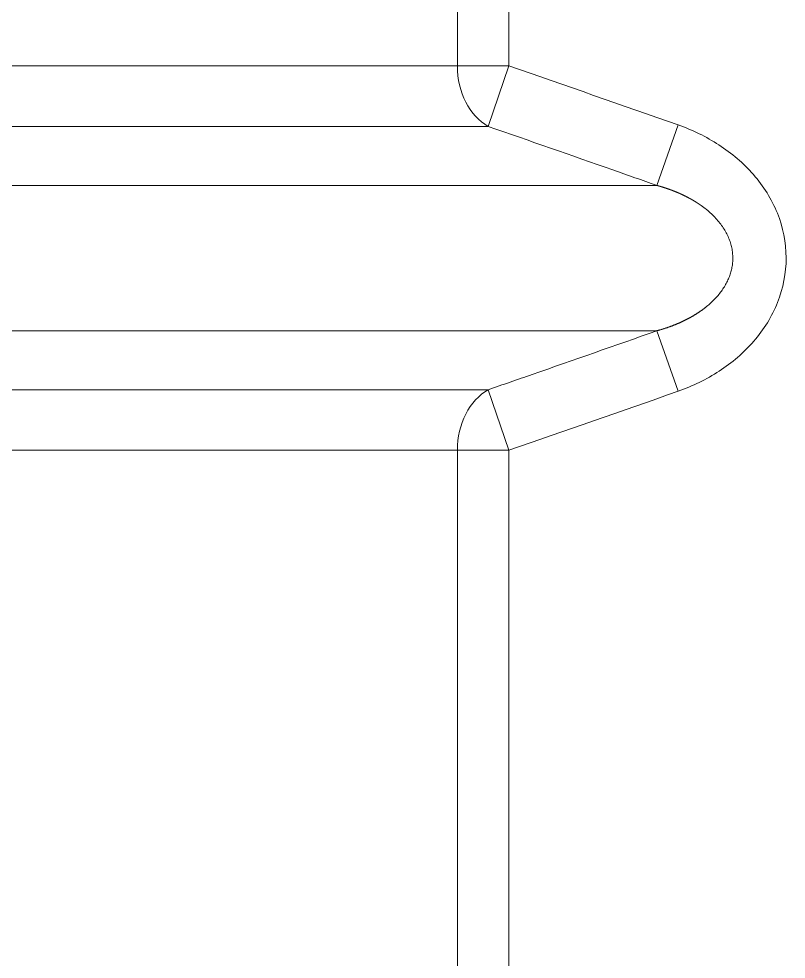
# Model space of a CAD drawing. Header units: millimetres. Extents: x 4664 to 8864, y -38 to 2932.
# Drawn here: x 8107.07 to 8122.24, y 1756.27 to 1774.86 of the extents above; entities that cross this region are included whole.
import ezdxf

# ---------------------------------------------------------------- set-up
doc = ezdxf.new("R2010")
doc.units = ezdxf.units.MM

msp = doc.modelspace()

# ---------------------------------------------------------------- linework, layer by layer
at = {"lineweight": 5}
for p, q in [((8115.744, 1784.979), (8115.744, 1773.923)), ((8116.763, 1773.923), (8116.763, 1784.979)), ((8116.763, 1773.923), (8095.445, 1773.923)), ((8116.351, 1772.728), (8116.763, 1773.923)), ((8095.832, 1772.728), (8116.351, 1772.728)), ((8120.107, 1772.758), (8119.686, 1771.563)), ((8101.284, 1771.563), (8119.686, 1771.563)), ((8101.284, 1768.69), (8119.686, 1768.69)), ((8120.107, 1767.495), (8119.686, 1768.69)), ((8116.351, 1767.525), (8093.498, 1767.525)), ((8116.763, 1766.33), (8116.351, 1767.525)), ((8093.136, 1766.33), (8116.763, 1766.33)), ((8115.744, 1755.274), (8115.744, 1766.33)), ((8116.763, 1766.33), (8116.763, 1755.274))]:
    msp.add_line(p, q, dxfattribs=at)
at = {"lineweight": 5, "extrusion": (0, 0, -1)}
for centre, start_param, end_param in [((8116.763, 1773.923), 3.557424, 4.712389), ((8116.763, 1766.33), 4.712389, 5.867354)]:
    msp.add_ellipse(centre, major_axis=(0, 1.306), ratio=0.780444, start_param=start_param, end_param=end_param, dxfattribs=at)
at = {"lineweight": 5}
for points in [[(8120.107, 1772.758), (8118.993, 1773.15), (8117.879, 1773.538), (8116.763, 1773.923)], [(8116.763, 1766.33), (8117.879, 1766.715), (8118.993, 1767.103), (8120.107, 1767.495)]]:
    msp.add_open_spline(points, degree=3, dxfattribs=at)
for points, knots in [([(8116.351, 1772.728), (8117.174, 1772.444), (8117.996, 1772.157), (8119.107, 1771.767), (8119.397, 1771.665), (8119.686, 1771.563)], [0, 0, 0, 0, 0.739335, 0.739335, 1, 1, 1, 1]), ([(8120.107, 1767.495), (8120.393, 1767.596), (8120.668, 1767.729), (8121.173, 1768.057), (8121.406, 1768.255), (8121.801, 1768.711), (8121.964, 1768.972), (8122.185, 1769.531), (8122.244, 1769.835), (8122.242, 1770.434), (8122.181, 1770.738), (8121.958, 1771.291), (8121.793, 1771.552), (8121.4, 1772.004), (8121.166, 1772.201), (8120.662, 1772.527), (8120.392, 1772.657), (8120.107, 1772.758)], [0, 0, 0, 0, 0.125, 0.125, 0.25, 0.25, 0.375, 0.375, 0.5, 0.5, 0.625, 0.625, 0.75, 0.75, 0.875, 0.875, 1, 1, 1, 1]), ([(8119.686, 1771.563), (8119.689, 1771.562), (8119.695, 1771.561), (8119.703, 1771.558), (8119.712, 1771.556), (8119.72, 1771.554), (8119.729, 1771.551), (8119.737, 1771.549), (8119.746, 1771.546), (8119.754, 1771.544), (8119.762, 1771.541), (8119.771, 1771.539), (8119.779, 1771.536), (8119.787, 1771.534), (8119.796, 1771.531), (8119.804, 1771.529), (8119.812, 1771.526), (8119.82, 1771.524), (8119.829, 1771.521), (8119.837, 1771.518), (8119.845, 1771.516), (8119.853, 1771.513), (8119.861, 1771.511), (8119.869, 1771.508), (8119.877, 1771.505), (8119.885, 1771.502), (8119.893, 1771.5), (8119.901, 1771.497), (8119.909, 1771.494), (8119.917, 1771.491), (8119.925, 1771.489), (8119.933, 1771.486), (8119.941, 1771.483), (8119.948, 1771.48), (8119.956, 1771.477), (8119.964, 1771.475), (8119.972, 1771.472), (8119.979, 1771.469), (8119.987, 1771.466), (8119.995, 1771.463), (8120.002, 1771.46), (8120.01, 1771.457), (8120.017, 1771.454), (8120.025, 1771.451), (8120.033, 1771.448), (8120.04, 1771.445), (8120.047, 1771.442), (8120.055, 1771.439), (8120.062, 1771.436), (8120.07, 1771.433), (8120.077, 1771.43), (8120.084, 1771.427), (8120.092, 1771.424), (8120.099, 1771.421), (8120.106, 1771.418), (8120.114, 1771.415), (8120.121, 1771.412), (8120.128, 1771.408), (8120.135, 1771.405), (8120.142, 1771.402), (8120.149, 1771.399), (8120.156, 1771.396), (8120.163, 1771.393), (8120.171, 1771.389), (8120.178, 1771.386), (8120.184, 1771.383), (8120.191, 1771.38), (8120.198, 1771.376), (8120.205, 1771.373), (8120.212, 1771.37), (8120.219, 1771.367), (8120.226, 1771.363), (8120.233, 1771.36), (8120.239, 1771.357), (8120.246, 1771.353), (8120.253, 1771.35), (8120.26, 1771.347), (8120.266, 1771.343), (8120.273, 1771.34), (8120.279, 1771.336), (8120.286, 1771.333), (8120.293, 1771.33), (8120.299, 1771.326), (8120.306, 1771.323), (8120.312, 1771.319), (8120.319, 1771.316), (8120.325, 1771.312), (8120.331, 1771.309), (8120.338, 1771.306), (8120.344, 1771.302), (8120.35, 1771.299), (8120.357, 1771.295), (8120.363, 1771.292), (8120.369, 1771.288), (8120.375, 1771.285), (8120.382, 1771.281), (8120.388, 1771.277), (8120.394, 1771.274), (8120.4, 1771.27), (8120.406, 1771.267), (8120.412, 1771.263), (8120.418, 1771.26), (8120.424, 1771.256), (8120.43, 1771.252), (8120.436, 1771.249), (8120.442, 1771.245), (8120.448, 1771.241), (8120.454, 1771.238), (8120.46, 1771.234), (8120.466, 1771.231), (8120.471, 1771.227), (8120.477, 1771.223), (8120.483, 1771.22), (8120.489, 1771.216), (8120.494, 1771.212), (8120.5, 1771.208), (8120.506, 1771.205), (8120.511, 1771.201), (8120.517, 1771.197), (8120.522, 1771.194), (8120.528, 1771.19), (8120.533, 1771.186), (8120.539, 1771.182), (8120.544, 1771.179), (8120.55, 1771.175), (8120.555, 1771.171), (8120.561, 1771.167), (8120.566, 1771.164), (8120.571, 1771.16), (8120.577, 1771.156), (8120.582, 1771.152), (8120.587, 1771.148), (8120.592, 1771.144), (8120.598, 1771.141), (8120.603, 1771.137), (8120.608, 1771.133), (8120.613, 1771.129), (8120.618, 1771.125), (8120.623, 1771.121), (8120.628, 1771.118), (8120.633, 1771.114), (8120.638, 1771.11), (8120.643, 1771.106), (8120.648, 1771.102), (8120.653, 1771.098), (8120.658, 1771.094), (8120.663, 1771.091), (8120.7, 1771.061), (8120.766, 1771.003), (8120.855, 1770.914), (8120.933, 1770.821), (8121.002, 1770.726), (8121.059, 1770.629), (8121.107, 1770.53), (8121.143, 1770.43), (8121.17, 1770.329), (8121.185, 1770.228), (8121.19, 1770.13), (8121.186, 1770.035), (8121.173, 1769.943), (8121.152, 1769.851), (8121.121, 1769.76), (8121.082, 1769.67), (8121.035, 1769.581), (8120.979, 1769.494), (8120.914, 1769.408), (8120.841, 1769.325), (8120.759, 1769.244), (8120.697, 1769.19), (8120.66, 1769.161), (8120.651, 1769.153), (8120.641, 1769.145), (8120.631, 1769.138), (8120.621, 1769.13), (8120.611, 1769.123), (8120.601, 1769.115), (8120.591, 1769.108), (8120.581, 1769.1), (8120.571, 1769.093), (8120.56, 1769.086), (8120.55, 1769.078), (8120.539, 1769.071), (8120.528, 1769.064), (8120.518, 1769.056), (8120.507, 1769.049), (8120.496, 1769.042), (8120.485, 1769.035), (8120.473, 1769.027), (8120.462, 1769.02), (8120.451, 1769.013), (8120.439, 1769.006), (8120.427, 1768.999), (8120.416, 1768.992), (8120.404, 1768.985), (8120.392, 1768.978), (8120.38, 1768.971), (8120.368, 1768.964), (8120.356, 1768.957), (8120.343, 1768.951), (8120.331, 1768.944), (8120.318, 1768.937), (8120.306, 1768.93), (8120.293, 1768.924), (8120.28, 1768.917), (8120.267, 1768.91), (8120.254, 1768.904), (8120.241, 1768.897), (8120.228, 1768.891), (8120.214, 1768.884), (8120.201, 1768.878), (8120.187, 1768.872), (8120.174, 1768.865), (8120.16, 1768.859), (8120.146, 1768.853), (8120.132, 1768.847), (8120.118, 1768.84), (8120.104, 1768.834), (8120.09, 1768.828), (8120.076, 1768.822), (8120.061, 1768.816), (8120.047, 1768.811), (8120.032, 1768.805), (8120.017, 1768.799), (8120.003, 1768.793), (8119.988, 1768.787), (8119.973, 1768.782), (8119.958, 1768.776), (8119.942, 1768.771), (8119.927, 1768.765), (8119.912, 1768.76), (8119.896, 1768.754), (8119.881, 1768.749), (8119.865, 1768.744), (8119.849, 1768.739), (8119.833, 1768.734), (8119.817, 1768.728), (8119.801, 1768.723), (8119.785, 1768.718), (8119.769, 1768.714), (8119.752, 1768.709), (8119.736, 1768.704), (8119.719, 1768.699), (8119.703, 1768.695), (8119.692, 1768.692), (8119.686, 1768.69)], [0, 0, 0, 0, 0.002031, 0.004058, 0.006081, 0.008099, 0.010112, 0.012121, 0.014125, 0.016125, 0.01812, 0.02011, 0.022096, 0.024078, 0.026055, 0.028027, 0.029995, 0.031959, 0.033918, 0.035872, 0.037822, 0.039767, 0.041708, 0.043644, 0.045576, 0.047503, 0.049426, 0.051344, 0.053258, 0.055167, 0.057072, 0.058972, 0.060867, 0.062759, 0.064645, 0.066527, 0.068405, 0.070278, 0.072147, 0.074011, 0.075871, 0.077726, 0.079577, 0.081423, 0.083265, 0.085102, 0.086935, 0.088763, 0.090587, 0.092406, 0.094221, 0.096032, 0.097838, 0.099639, 0.101436, 0.103229, 0.105017, 0.106801, 0.10858, 0.110355, 0.112125, 0.113891, 0.115652, 0.11741, 0.119162, 0.12091, 0.122654, 0.124393, 0.126128, 0.127859, 0.129585, 0.131306, 0.133023, 0.134736, 0.136444, 0.138148, 0.139848, 0.141543, 0.143234, 0.14492, 0.146602, 0.14828, 0.149953, 0.151622, 0.153286, 0.154946, 0.156602, 0.158253, 0.1599, 0.161543, 0.163181, 0.164815, 0.166444, 0.168069, 0.16969, 0.171306, 0.172919, 0.174526, 0.17613, 0.177729, 0.179324, 0.180914, 0.1825, 0.184082, 0.18566, 0.187233, 0.188802, 0.190366, 0.191927, 0.193483, 0.195034, 0.196582, 0.198125, 0.199664, 0.201199, 0.202729, 0.204255, 0.205777, 0.207295, 0.208808, 0.210317, 0.211822, 0.213323, 0.214819, 0.216311, 0.217799, 0.219283, 0.220763, 0.222238, 0.223709, 0.225176, 0.226639, 0.228097, 0.229552, 0.231002, 0.232448, 0.23389, 0.235328, 0.236761, 0.238191, 0.239616, 0.241037, 0.242454, 0.243867, 0.245276, 0.246681, 0.248081, 0.249478, 0.27888, 0.307059, 0.334092, 0.360063, 0.385072, 0.409228, 0.432657, 0.455495, 0.477889, 0.499996, 0.520039, 0.540307, 0.560919, 0.581985, 0.603612, 0.625896, 0.648924, 0.672776, 0.697522, 0.723225, 0.74994, 0.752666, 0.755408, 0.758166, 0.760939, 0.763728, 0.766533, 0.769354, 0.772191, 0.775043, 0.777912, 0.780797, 0.783698, 0.786614, 0.789547, 0.792496, 0.795462, 0.798443, 0.801441, 0.804455, 0.807486, 0.810532, 0.813596, 0.816675, 0.819771, 0.822884, 0.826013, 0.829158, 0.83232, 0.835499, 0.838694, 0.841906, 0.845135, 0.84838, 0.851642, 0.854921, 0.858216, 0.861528, 0.864857, 0.868203, 0.871566, 0.874945, 0.878342, 0.881755, 0.885185, 0.888632, 0.892097, 0.895578, 0.899076, 0.902591, 0.906123, 0.909672, 0.913238, 0.916822, 0.920422, 0.924039, 0.927674, 0.931326, 0.934994, 0.93868, 0.942384, 0.946104, 0.949842, 0.953596, 0.957368, 0.961158, 0.964964, 0.968788, 0.972629, 0.976487, 0.980363, 0.984255, 0.988166, 0.992093, 0.996038, 1, 1, 1, 1]), ([(8119.686, 1768.69), (8118.865, 1768.4), (8118.044, 1768.112), (8116.931, 1767.726), (8116.641, 1767.625), (8116.351, 1767.525)], [0, 0, 0, 0, 0.739335, 0.739335, 1, 1, 1, 1])]:
    msp.add_open_spline(points, degree=3, knots=knots, dxfattribs=at)

doc.saveas('drawing.dxf')
